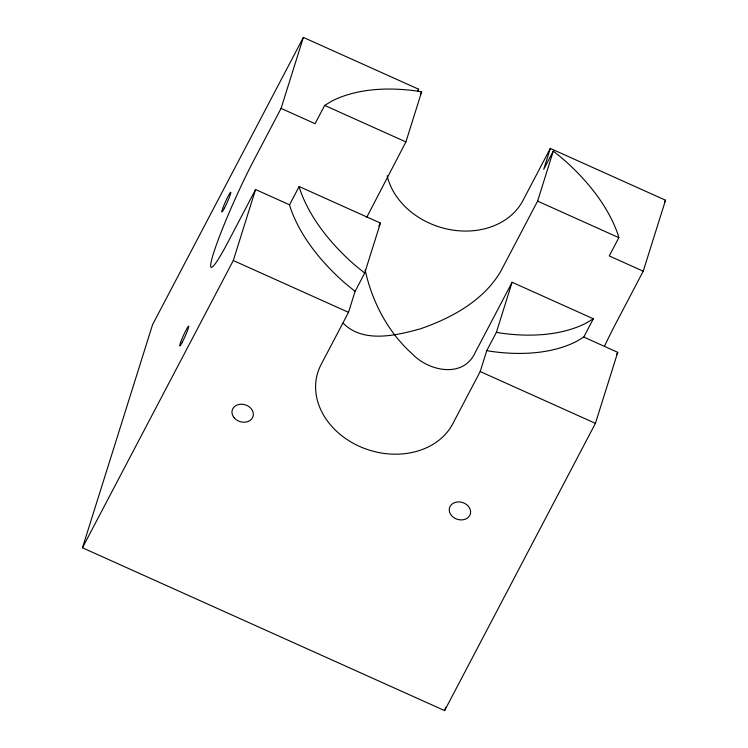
<?xml version="1.0" encoding="UTF-8"?>
<svg xmlns="http://www.w3.org/2000/svg" width="748" height="748" viewBox="0 0 748 748"><rect width="100%" height="100%" fill="white"/><g stroke="black" fill="none" stroke-linecap="round" stroke-linejoin="round"><path stroke-width="1.12" d="M355.085 291.393L344.884 283.034A177.519 103.084 27.7 0 1 290.327 207.607L289.56 204.812L299.153 186.532L380.414 223.063L364.687 273.114L355.085 291.393L348.512 312.337L321.088 364.566A72.453 58.662 17.4 0 0 359.517 446.397A72.453 58.662 17.4 0 0 452.783 423.77L480.197 371.541L486.78 350.616L490.548 351.298A177.519 103.084 27.7 0 0 576.194 341.584L583.749 337.067L617.736 352.355L595.427 423.349L444.621 710.6L82.467 547.788L152.573 324.651L303.379 37.4L418.609 89.208L417.917 91.406M82.467 547.788L233.283 260.538L255.582 189.534L289.56 204.812M255.582 189.534L228.168 241.763A72.453 6.162 -65.8 0 1 213.489 253.422A72.453 6.162 -65.8 0 1 253.656 160.624L281.08 108.395L303.379 37.4M366.735 217.303L405.902 141.924L421.629 91.854L417.861 91.172A177.519 103.084 27.7 0 0 332.215 100.887L324.66 105.403L315.067 123.682L281.08 108.395M643.224 271.206L665.533 200.212L550.304 148.413L543.721 169.347L553.314 151.068L563.515 159.436A177.519 103.084 27.7 0 1 618.082 234.853L618.848 237.658L609.255 255.938L643.224 271.206L615.81 323.435A72.453 6.162 -65.8 0 0 604.459 346.277M486.78 350.616L496.373 332.336L512.1 282.267L593.342 318.788L583.749 337.067M343.023 323.052C362.911 343.472 395.86 335.59 420.189 328.886C451.427 318.143 483.245 300.855 500.58 271.636L537.597 201.128L553.314 151.068M444.621 710.6L445.668 707.271M417.534 91.256L418.609 89.208M420.563 93.883L421.629 91.854M378.806 226.13L380.414 223.063M550.304 148.413L522.88 200.632A72.453 58.662 17.4 0 1 450.062 229.636A72.453 58.662 17.4 0 1 387.118 175.696M512.1 282.267L475.083 352.776C463.143 378.694 428.567 371.139 412.316 353.954C387.913 332.159 372.055 301.687 365.127 269.935M664.448 202.278L665.533 200.212M616.661 354.402L617.736 352.355M593.342 318.788L585.796 323.304A177.519 103.084 27.7 0 1 500.141 333.01L496.373 332.336M324.66 105.403L405.902 141.924M537.597 201.128L618.848 237.658M233.283 260.538L348.512 312.337M480.197 371.541L595.427 423.349M364.687 273.114L354.487 264.755A177.519 103.084 27.7 0 1 299.92 189.328L299.153 186.532M451.437 515.475A10.865 8.798 17.4 0 0 469.809 515.353A10.865 8.798 17.4 0 0 458.561 501.908A10.865 8.798 17.4 0 0 451.437 515.475M224.381 208.234A10.865 0.926 -65.8 0 0 230.814 192.32A10.865 0.926 -65.8 0 0 223.689 205.896A10.865 0.926 -65.8 0 0 224.381 208.234M182.325 342.116A10.865 0.926 -65.8 0 0 188.748 326.203A10.865 0.926 -65.8 0 0 181.624 339.77A10.865 0.926 -65.8 0 0 182.325 342.116M234.143 417.786A10.865 8.798 17.4 0 0 252.525 417.665A10.865 8.798 17.4 0 0 241.267 404.219A10.865 8.798 17.4 0 0 234.143 417.786"/></g></svg>
